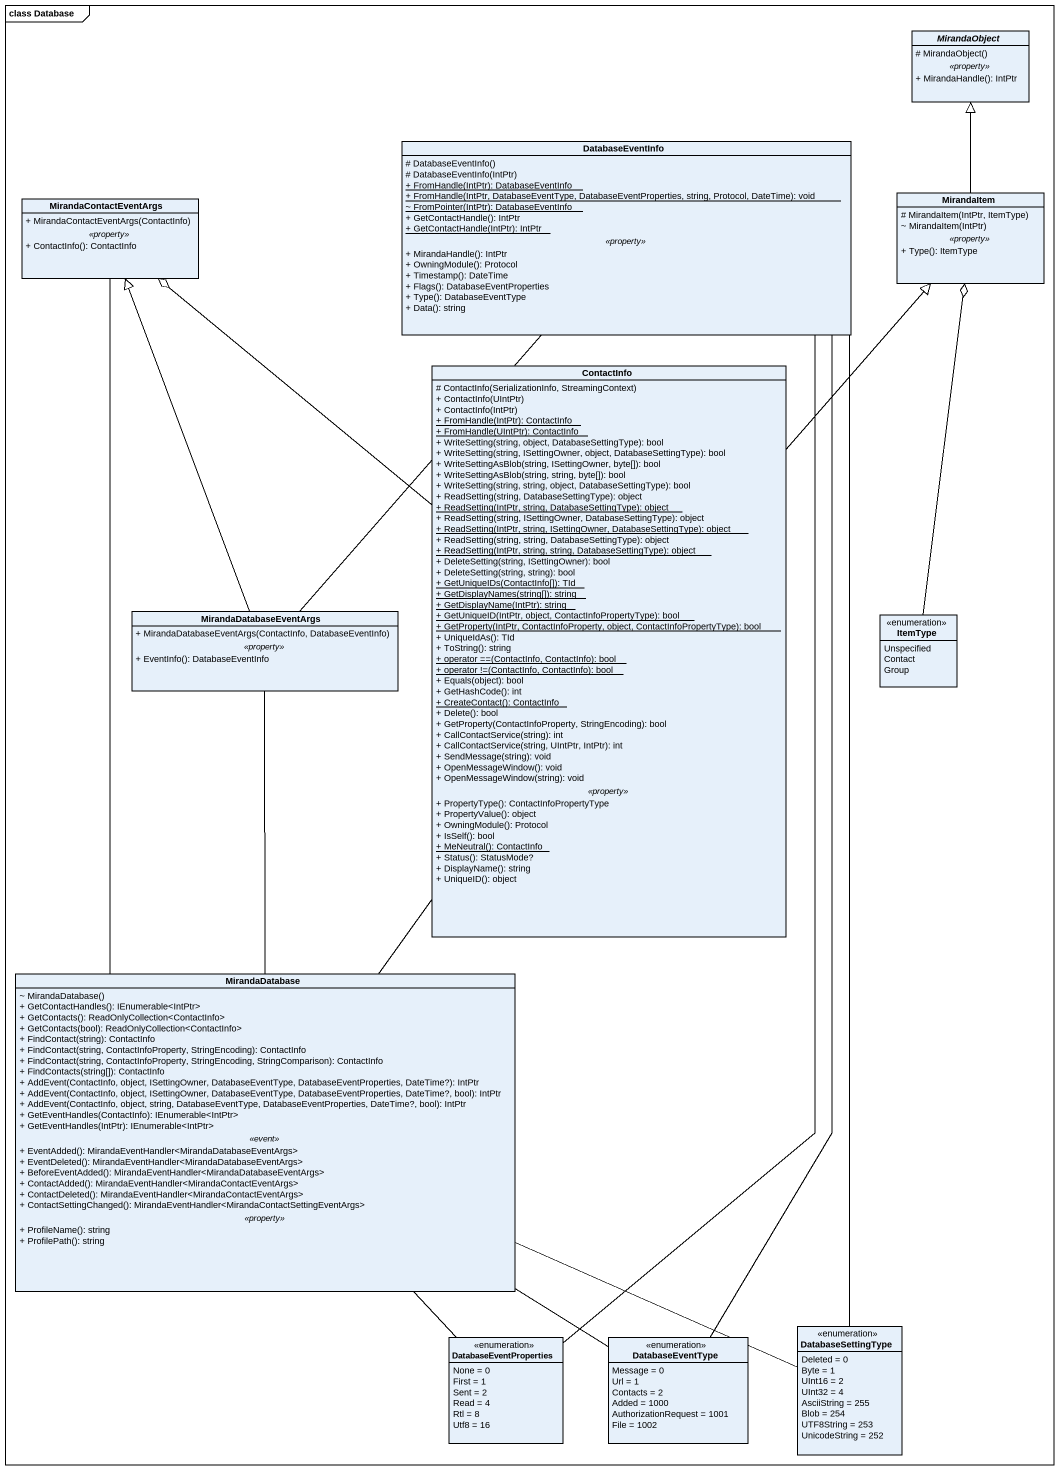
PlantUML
@startuml
mainframe class Database
hide circle
hide empty members
skinparam classAttributeIconSize 0
abstract class MirandaObject {
  # MirandaObject()
  .. <<property>> ..
  + MirandaHandle(): IntPtr
}
class DatabaseEventInfo {
  # DatabaseEventInfo()
  # DatabaseEventInfo(IntPtr)
  {static} + FromHandle(IntPtr): DatabaseEventInfo
  {static} + FromHandle(IntPtr, DatabaseEventType, DatabaseEventProperties, string, Protocol, DateTime): void
  {static} ~ FromPointer(IntPtr): DatabaseEventInfo
  + GetContactHandle(): IntPtr
  {static} + GetContactHandle(IntPtr): IntPtr
  .. <<property>> ..
  + MirandaHandle(): IntPtr
  + OwningModule(): Protocol
  + Timestamp(): DateTime
  + Flags(): DatabaseEventProperties
  + Type(): DatabaseEventType
  + Data(): string
}
class MirandaContactEventArgs {
  + MirandaContactEventArgs(ContactInfo)
  .. <<property>> ..
  + ContactInfo(): ContactInfo
}
class MirandaItem {
  # MirandaItem(IntPtr, ItemType)
  ~ MirandaItem(IntPtr)
  .. <<property>> ..
  + Type(): ItemType
}
class ContactInfo {
  # ContactInfo(SerializationInfo, StreamingContext)
  + ContactInfo(UIntPtr)
  + ContactInfo(IntPtr)
  {static} + FromHandle(IntPtr): ContactInfo
  {static} + FromHandle(UIntPtr): ContactInfo
  + WriteSetting(string, object, DatabaseSettingType): bool
  + WriteSetting(string, ISettingOwner, object, DatabaseSettingType): bool
  + WriteSettingAsBlob(string, ISettingOwner, byte[]): bool
  + WriteSettingAsBlob(string, string, byte[]): bool
  + WriteSetting(string, string, object, DatabaseSettingType): bool
  + ReadSetting(string, DatabaseSettingType): object
  {static} + ReadSetting(IntPtr, string, DatabaseSettingType): object
  + ReadSetting(string, ISettingOwner, DatabaseSettingType): object
  {static} + ReadSetting(IntPtr, string, ISettingOwner, DatabaseSettingType): object
  + ReadSetting(string, string, DatabaseSettingType): object
  {static} + ReadSetting(IntPtr, string, string, DatabaseSettingType): object
  + DeleteSetting(string, ISettingOwner): bool
  + DeleteSetting(string, string): bool
  {static} + GetUniqueIDs(ContactInfo[]): TId
  {static} + GetDisplayNames(string[]): string
  {static} + GetDisplayName(IntPtr): string
  {static} + GetUniqueID(IntPtr, object, ContactInfoPropertyType): bool
  {static} + GetProperty(IntPtr, ContactInfoProperty, object, ContactInfoPropertyType): bool
  + UniqueIdAs(): TId
  + ToString(): string
  {static} + operator ==(ContactInfo, ContactInfo): bool
  {static} + operator !=(ContactInfo, ContactInfo): bool
  + Equals(object): bool
  + GetHashCode(): int
  {static} + CreateContact(): ContactInfo
  + Delete(): bool
  + GetProperty(ContactInfoProperty, StringEncoding): bool
  + CallContactService(string): int
  + CallContactService(string, UIntPtr, IntPtr): int
  + SendMessage(string): void
  + OpenMessageWindow(): void
  + OpenMessageWindow(string): void
  .. <<property>> ..
  + PropertyType(): ContactInfoPropertyType
  + PropertyValue(): object
  + OwningModule(): Protocol
  + IsSelf(): bool
  {static} + MeNeutral(): ContactInfo
  + Status(): StatusMode?
  + DisplayName(): string
  + UniqueID(): object
}
class MirandaDatabaseEventArgs {
  + MirandaDatabaseEventArgs(ContactInfo, DatabaseEventInfo)
  .. <<property>> ..
  + EventInfo(): DatabaseEventInfo
}
enum ItemType {
  Unspecified
  Contact
  Group
}
class MirandaDatabase {
  ~ MirandaDatabase()
  + GetContactHandles(): IEnumerable<IntPtr>
  + GetContacts(): ReadOnlyCollection<ContactInfo>
  + GetContacts(bool): ReadOnlyCollection<ContactInfo>
  + FindContact(string): ContactInfo
  + FindContact(string, ContactInfoProperty, StringEncoding): ContactInfo
  + FindContact(string, ContactInfoProperty, StringEncoding, StringComparison): ContactInfo
  + FindContacts(string[]): ContactInfo
  + AddEvent(ContactInfo, object, ISettingOwner, DatabaseEventType, DatabaseEventProperties, DateTime?): IntPtr
  + AddEvent(ContactInfo, object, ISettingOwner, DatabaseEventType, DatabaseEventProperties, DateTime?, bool): IntPtr
  + AddEvent(ContactInfo, object, string, DatabaseEventType, DatabaseEventProperties, DateTime?, bool): IntPtr
  + GetEventHandles(ContactInfo): IEnumerable<IntPtr>
  + GetEventHandles(IntPtr): IEnumerable<IntPtr>
  .. <<event>> ..
  + EventAdded(): MirandaEventHandler<MirandaDatabaseEventArgs>
  + EventDeleted(): MirandaEventHandler<MirandaDatabaseEventArgs>
  + BeforeEventAdded(): MirandaEventHandler<MirandaDatabaseEventArgs>
  + ContactAdded(): MirandaEventHandler<MirandaContactEventArgs>
  + ContactDeleted(): MirandaEventHandler<MirandaContactEventArgs>
  + ContactSettingChanged(): MirandaEventHandler<MirandaContactSettingEventArgs>
  .. <<property>> ..
  + ProfileName(): string
  + ProfilePath(): string
}
enum DatabaseSettingType {
  Deleted = 0
  Byte = 1
  UInt16 = 2
  UInt32 = 4
  AsciiString = 255
  Blob = 254
  UTF8String = 253
  UnicodeString = 252
}
enum DatabaseEventProperties {
  None = 0
  First = 1
  Sent = 2
  Read = 4
  Rtl = 8
  Utf8 = 16
}
enum DatabaseEventType {
  Message = 0
  Url = 1
  Contacts = 2
  Added = 1000
  AuthorizationRequest = 1001
  File = 1002
}
MirandaItem -up-|> MirandaObject
ContactInfo -up-o MirandaContactEventArgs
ContactInfo -up-|> MirandaItem
MirandaDatabaseEventArgs -up- DatabaseEventInfo
MirandaDatabaseEventArgs -up-|> MirandaContactEventArgs
ItemType -up-o MirandaItem
MirandaDatabase -up- MirandaContactEventArgs
MirandaDatabase -up- ContactInfo
MirandaDatabase -up- MirandaDatabaseEventArgs
DatabaseSettingType -up- DatabaseEventInfo
DatabaseSettingType -left- MirandaDatabase
DatabaseEventProperties -up- DatabaseEventInfo
DatabaseEventProperties -up- MirandaDatabase
DatabaseEventType -up- DatabaseEventInfo
DatabaseEventType -up- MirandaDatabase
@enduml
